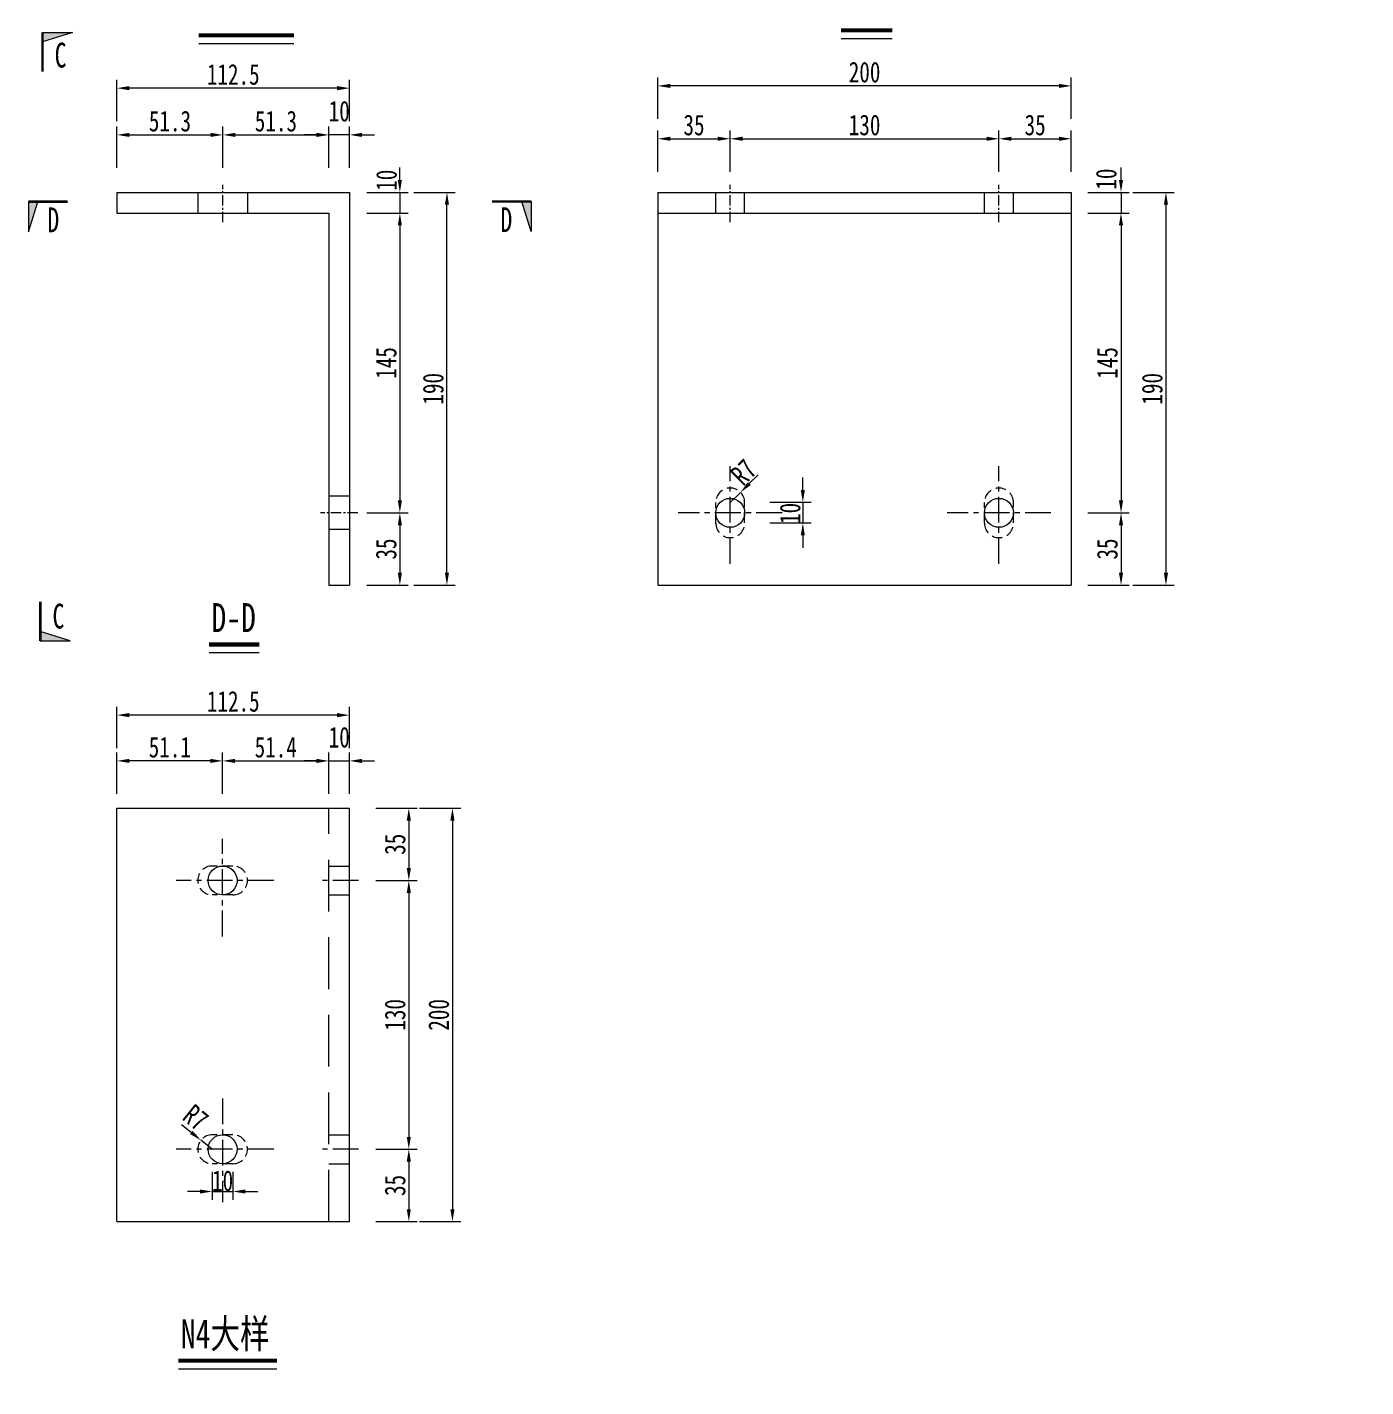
# Model space of a CAD drawing. Extents: x 98573 to 114325, y 0 to 100142.
# Drawn here: x 100269 to 100916, y 51217 to 51874 of the extents above; entities that cross this region are included whole.
import ezdxf
from ezdxf.enums import TextEntityAlignment as Align

# ---------------------------------------------------------------- set-up
doc = ezdxf.new("R2010")
doc.units = 0
doc.header["$MEASUREMENT"] = 0
for name, pattern in [('CENTERX2', [4, 2.5, -0.5, 0.5, -0.5]), ('DASHED', [0.75, 0.5, -0.25]), ('DASHED2', [0.375, 0.25, -0.125])]:
    doc.linetypes.add(name, pattern=pattern)
doc.layers.get('0').update_dxf_attribs({"lineweight": 13})
doc.layers.get('Defpoints').update_dxf_attribs({"color": 9, "lineweight": 5})
for name, color, linetype, lineweight in [('dashed', 4, 'DASHED2', 5), ('中心线', 2, 'CENTERX2', 15), ('文字', 7, 'Continuous', 5), ('文字说明', 7, 'Continuous', 5), ('标注', 4, 'Continuous', 13), ('钢板双线', 1, 'Continuous', 13)]:
    doc.layers.add(name, color=color, linetype=linetype, lineweight=lineweight)
doc.styles.get("Standard").update_dxf_attribs({"font": '仿宋_GB2312.ttf', "width": 0.75})
doc.dimstyles.new('0.1', dxfattribs={"dimscale": 0, "dimtxt": 2.5, "dimasz": 1.5, "dimexe": 1, "dimexo": 1, "dimgap": 0.4, "dimtad": 1, "dimdec": 1, "dimdsep": 46, "dimtxsty": 'Standard', "dimcen": 0.2, "dimclrd": 256, "dimclre": 256, "dimclrt": 256, "dimadec": 3, "dimazin": 2, "dimtfac": 1, "dimtdec": 1, "dimtmove": 2, "dimatfit": 3, "dimfxl": 4, "dimfxlon": 1, "dimtolj": 1, "dimtzin": 0, "dimlwd": -1, "dimlwe": -1, "dimarcsym": 0})

# ---------------------------------------------------------------- blocks, each defined once
blk = doc.blocks.new('*D660')
at = {"layer": 'Defpoints', "color": 0, "transparency": 16777216}
for p in [(100363.56, 51822.1), (100312.31, 51794.29), (100363.56, 51794.29)]:
    blk.add_point(p, dxfattribs=at)
at = {"layer": '标注', "transparency": 16777216}
for p, q in [((100312.31, 51806.1), (100312.31, 51826.1)), ((100363.56, 51806.1), (100363.56, 51826.1))]:
    blk.add_line(p, q, dxfattribs=at)
at = {"layer": '标注', "color": 4, "transparency": 16777216}
blk.add_line((100318.31, 51822.1), (100357.56, 51822.1), dxfattribs=at)
for points in [[(100318.31, 51823.1), (100318.31, 51821.1), (100312.31, 51822.1)], [(100357.56, 51823.1), (100357.56, 51821.1), (100363.56, 51822.1)]]:
    blk.add_solid(points, dxfattribs=at)
at = {"layer": '标注', "transparency": 16777216, "insert": (100337.94, 51828.7), "char_height": 10, "attachment_point": 5}
blk.add_mtext('\\A1;51.3', dxfattribs=at)
blk = doc.blocks.new('*D661')
at = {"layer": 'Defpoints', "color": 0, "transparency": 16777216}
for p in [(100414.81, 51822.1), (100363.56, 51794.29), (100414.81, 51784.29)]:
    blk.add_point(p, dxfattribs=at)
at = {"layer": '标注', "transparency": 16777216}
for p, q in [((100363.56, 51806.1), (100363.56, 51826.1)), ((100414.81, 51806.1), (100414.81, 51826.1))]:
    blk.add_line(p, q, dxfattribs=at)
at = {"layer": '标注', "color": 4, "transparency": 16777216}
blk.add_line((100369.56, 51822.1), (100408.81, 51822.1), dxfattribs=at)
for points in [[(100369.56, 51823.1), (100369.56, 51821.1), (100363.56, 51822.1)], [(100408.81, 51823.1), (100408.81, 51821.1), (100414.81, 51822.1)]]:
    blk.add_solid(points, dxfattribs=at)
at = {"layer": '标注', "transparency": 16777216, "insert": (100389.19, 51828.7), "char_height": 10, "attachment_point": 5}
blk.add_mtext('\\A1;51.3', dxfattribs=at)
blk = doc.blocks.new('*D662')
at = {"layer": 'Defpoints', "color": 0, "transparency": 16777216}
for p in [(100414.81, 51822.1), (100414.81, 51775.03), (100424.81, 51775.03)]:
    blk.add_point(p, dxfattribs=at)
at = {"layer": '标注', "color": 4, "transparency": 16777216}
for p, q in [((100408.81, 51822.1), (100402.81, 51822.1)), ((100424.81, 51822.1), (100414.81, 51822.1)), ((100430.81, 51822.1), (100436.81, 51822.1))]:
    blk.add_line(p, q, dxfattribs=at)
at = {"layer": '标注', "transparency": 16777216}
for p, q in [((100414.81, 51806.1), (100414.81, 51826.1)), ((100424.81, 51806.1), (100424.81, 51826.1))]:
    blk.add_line(p, q, dxfattribs=at)
at = {"layer": '标注', "color": 4, "transparency": 16777216}
for points in [[(100408.81, 51823.1), (100408.81, 51821.1), (100414.81, 51822.1)], [(100430.81, 51823.1), (100430.81, 51821.1), (100424.81, 51822.1)]]:
    blk.add_solid(points, dxfattribs=at)
at = {"layer": '标注', "transparency": 16777216, "insert": (100419.81, 51833.5), "char_height": 10, "attachment_point": 5}
blk.add_mtext('\\A1;10', dxfattribs=at)
blk = doc.blocks.new('*D663')
at = {"layer": 'Defpoints', "color": 0, "transparency": 16777216}
for p in [(100312.31, 51844.7), (100312.31, 51794.29), (100424.81, 51794.29)]:
    blk.add_point(p, dxfattribs=at)
at = {"layer": '标注', "transparency": 16777216}
for p, q in [((100312.31, 51828.7), (100312.31, 51848.7)), ((100424.81, 51828.7), (100424.81, 51848.7))]:
    blk.add_line(p, q, dxfattribs=at)
at = {"layer": '标注', "color": 4, "transparency": 16777216}
blk.add_line((100418.81, 51844.7), (100318.31, 51844.7), dxfattribs=at)
for points in [[(100318.31, 51845.7), (100318.31, 51843.7), (100312.31, 51844.7)], [(100418.81, 51845.7), (100418.81, 51843.7), (100424.81, 51844.7)]]:
    blk.add_solid(points, dxfattribs=at)
at = {"layer": '标注', "transparency": 16777216, "insert": (100368.56, 51851.3), "char_height": 10, "attachment_point": 5}
blk.add_mtext('\\A1;112.5', dxfattribs=at)
blk = doc.blocks.new('*D664')
at = {"layer": 'Defpoints', "color": 0, "transparency": 16777216}
for p in [(100407.66, 51784.29), (100424.81, 51639.29), (100449.14, 51639.29)]:
    blk.add_point(p, dxfattribs=at)
at = {"layer": '标注', "transparency": 16777216}
for p, q in [((100433.14, 51784.29), (100453.14, 51784.29)), ((100433.14, 51639.29), (100453.14, 51639.29))]:
    blk.add_line(p, q, dxfattribs=at)
at = {"layer": '标注', "color": 4, "transparency": 16777216}
blk.add_line((100449.14, 51778.29), (100449.14, 51645.29), dxfattribs=at)
for points in [[(100448.14, 51778.29), (100450.14, 51778.29), (100449.14, 51784.29)], [(100448.14, 51645.29), (100450.14, 51645.29), (100449.14, 51639.29)]]:
    blk.add_solid(points, dxfattribs=at)
at = {"layer": '标注', "transparency": 16777216, "insert": (100442.54, 51711.79), "char_height": 10, "attachment_point": 5, "rotation": 90}
blk.add_mtext('\\A1;145', dxfattribs=at)
blk = doc.blocks.new('*D665')
at = {"layer": 'Defpoints', "color": 0, "transparency": 16777216}
for p in [(100424.81, 51639.29), (100422.5, 51604.29), (100449.14, 51604.29)]:
    blk.add_point(p, dxfattribs=at)
at = {"layer": '标注', "transparency": 16777216}
for p, q in [((100433.14, 51639.29), (100453.14, 51639.29)), ((100433.14, 51604.29), (100453.14, 51604.29))]:
    blk.add_line(p, q, dxfattribs=at)
at = {"layer": '标注', "color": 4, "transparency": 16777216}
blk.add_line((100449.14, 51633.29), (100449.14, 51610.29), dxfattribs=at)
for points in [[(100448.14, 51633.29), (100450.14, 51633.29), (100449.14, 51639.29)], [(100448.14, 51610.29), (100450.14, 51610.29), (100449.14, 51604.29)]]:
    blk.add_solid(points, dxfattribs=at)
at = {"layer": '标注', "transparency": 16777216, "insert": (100442.54, 51621.79), "char_height": 10, "attachment_point": 5, "rotation": 90}
blk.add_mtext('\\A1;35', dxfattribs=at)
blk = doc.blocks.new('*D666')
at = {"layer": 'Defpoints', "color": 0, "transparency": 16777216}
for p in [(100424.81, 51794.29), (100471.91, 51794.29), (100424.81, 51604.29)]:
    blk.add_point(p, dxfattribs=at)
at = {"layer": '标注', "transparency": 16777216}
for p, q in [((100455.91, 51794.29), (100475.91, 51794.29)), ((100455.91, 51604.29), (100475.91, 51604.29))]:
    blk.add_line(p, q, dxfattribs=at)
at = {"layer": '标注', "color": 4, "transparency": 16777216}
blk.add_line((100471.91, 51610.29), (100471.91, 51788.29), dxfattribs=at)
for points in [[(100470.91, 51788.29), (100472.91, 51788.29), (100471.91, 51794.29)], [(100470.91, 51610.29), (100472.91, 51610.29), (100471.91, 51604.29)]]:
    blk.add_solid(points, dxfattribs=at)
at = {"layer": '标注', "transparency": 16777216, "insert": (100465.31, 51699.29), "char_height": 10, "attachment_point": 5, "rotation": 90}
blk.add_mtext('\\A1;190', dxfattribs=at)
blk = doc.blocks.new('*D667')
at = {"layer": 'Defpoints', "color": 0, "transparency": 16777216}
for p in [(100399.14, 51794.29), (100399.14, 51784.29), (100449.14, 51784.29)]:
    blk.add_point(p, dxfattribs=at)
at = {"layer": '标注', "color": 4, "transparency": 16777216}
for p, q in [((100449.14, 51800.29), (100449.14, 51806.29)), ((100449.14, 51794.29), (100449.14, 51784.29)), ((100449.14, 51778.29), (100449.14, 51772.29))]:
    blk.add_line(p, q, dxfattribs=at)
at = {"layer": '标注', "transparency": 16777216}
for p, q in [((100433.14, 51794.29), (100453.14, 51794.29)), ((100433.14, 51784.29), (100453.14, 51784.29))]:
    blk.add_line(p, q, dxfattribs=at)
at = {"layer": '标注', "color": 4, "transparency": 16777216}
for points in [[(100448.14, 51800.29), (100450.14, 51800.29), (100449.14, 51794.29)], [(100448.14, 51778.29), (100450.14, 51778.29), (100449.14, 51784.29)]]:
    blk.add_solid(points, dxfattribs=at)
at = {"layer": '标注', "transparency": 16777216, "insert": (100442.71, 51800.17), "char_height": 10, "attachment_point": 5, "rotation": 90}
blk.add_mtext('\\A1;10', dxfattribs=at)
blk = doc.blocks.new('*D668')
at = {"layer": 'Defpoints', "color": 0, "transparency": 16777216}
for p in [(100573.92, 51845.79), (100573.92, 51794.29), (100773.92, 51794.29)]:
    blk.add_point(p, dxfattribs=at)
at = {"layer": '标注', "transparency": 16777216}
for p, q in [((100573.92, 51829.79), (100573.92, 51849.79)), ((100773.92, 51829.79), (100773.92, 51849.79))]:
    blk.add_line(p, q, dxfattribs=at)
at = {"layer": '标注', "color": 4, "transparency": 16777216}
blk.add_line((100767.92, 51845.79), (100579.92, 51845.79), dxfattribs=at)
for points in [[(100579.92, 51846.79), (100579.92, 51844.79), (100573.92, 51845.79)], [(100767.92, 51846.79), (100767.92, 51844.79), (100773.92, 51845.79)]]:
    blk.add_solid(points, dxfattribs=at)
at = {"layer": '标注', "transparency": 16777216, "insert": (100673.92, 51852.39), "char_height": 10, "attachment_point": 5}
blk.add_mtext('\\A1;200', dxfattribs=at)
blk = doc.blocks.new('*D669')
at = {"layer": 'Defpoints', "color": 0, "transparency": 16777216}
for p in [(100754.25, 51794.29), (100754.25, 51784.29), (100797.95, 51784.29)]:
    blk.add_point(p, dxfattribs=at)
at = {"layer": '标注', "color": 4, "transparency": 16777216}
for p, q in [((100797.95, 51800.29), (100797.95, 51806.29)), ((100797.95, 51794.29), (100797.95, 51784.29)), ((100797.95, 51778.29), (100797.95, 51772.29))]:
    blk.add_line(p, q, dxfattribs=at)
at = {"layer": '标注', "transparency": 16777216}
for p, q in [((100781.95, 51794.29), (100801.95, 51794.29)), ((100781.95, 51784.29), (100801.95, 51784.29))]:
    blk.add_line(p, q, dxfattribs=at)
at = {"layer": '标注', "color": 4, "transparency": 16777216}
for points in [[(100796.95, 51800.29), (100798.95, 51800.29), (100797.95, 51794.29)], [(100796.95, 51778.29), (100798.95, 51778.29), (100797.95, 51784.29)]]:
    blk.add_solid(points, dxfattribs=at)
at = {"layer": '标注', "transparency": 16777216, "insert": (100790.84, 51800.73), "char_height": 10, "attachment_point": 5, "rotation": 90}
blk.add_mtext('\\A1;10', dxfattribs=at)
blk = doc.blocks.new('*D670')
at = {"layer": 'Defpoints', "color": 0, "transparency": 16777216}
for p in [(100762.52, 51784.29), (100738.92, 51639.29), (100797.95, 51639.29)]:
    blk.add_point(p, dxfattribs=at)
at = {"layer": '标注', "transparency": 16777216}
for p, q in [((100781.95, 51784.29), (100801.95, 51784.29)), ((100781.95, 51639.29), (100801.95, 51639.29))]:
    blk.add_line(p, q, dxfattribs=at)
at = {"layer": '标注', "color": 4, "transparency": 16777216}
blk.add_line((100797.95, 51778.29), (100797.95, 51645.29), dxfattribs=at)
for points in [[(100796.95, 51778.29), (100798.95, 51778.29), (100797.95, 51784.29)], [(100796.95, 51645.29), (100798.95, 51645.29), (100797.95, 51639.29)]]:
    blk.add_solid(points, dxfattribs=at)
at = {"layer": '标注', "transparency": 16777216, "insert": (100791.35, 51711.79), "char_height": 10, "attachment_point": 5, "rotation": 90}
blk.add_mtext('\\A1;145', dxfattribs=at)
blk = doc.blocks.new('*D671')
at = {"layer": 'Defpoints', "color": 0, "transparency": 16777216}
for p in [(100773.92, 51794.29), (100773.92, 51604.29), (100819.68, 51604.29)]:
    blk.add_point(p, dxfattribs=at)
at = {"layer": '标注', "transparency": 16777216}
for p, q in [((100803.68, 51794.29), (100823.68, 51794.29)), ((100803.68, 51604.29), (100823.68, 51604.29))]:
    blk.add_line(p, q, dxfattribs=at)
at = {"layer": '标注', "color": 4, "transparency": 16777216}
blk.add_line((100819.68, 51788.29), (100819.68, 51610.29), dxfattribs=at)
for points in [[(100818.68, 51788.29), (100820.68, 51788.29), (100819.68, 51794.29)], [(100818.68, 51610.29), (100820.68, 51610.29), (100819.68, 51604.29)]]:
    blk.add_solid(points, dxfattribs=at)
at = {"layer": '标注', "transparency": 16777216, "insert": (100813.08, 51699.29), "char_height": 10, "attachment_point": 5, "rotation": 90}
blk.add_mtext('\\A1;190', dxfattribs=at)
blk = doc.blocks.new('*D672')
at = {"layer": 'Defpoints', "color": 0, "transparency": 16777216}
for p in [(100728.57, 51639.29), (100728.57, 51604.29), (100797.95, 51604.29)]:
    blk.add_point(p, dxfattribs=at)
at = {"layer": '标注', "transparency": 16777216}
for p, q in [((100781.95, 51639.29), (100801.95, 51639.29)), ((100781.95, 51604.29), (100801.95, 51604.29))]:
    blk.add_line(p, q, dxfattribs=at)
at = {"layer": '标注', "color": 4, "transparency": 16777216}
blk.add_line((100797.95, 51633.29), (100797.95, 51610.29), dxfattribs=at)
for points in [[(100796.95, 51633.29), (100798.95, 51633.29), (100797.95, 51639.29)], [(100796.95, 51610.29), (100798.95, 51610.29), (100797.95, 51604.29)]]:
    blk.add_solid(points, dxfattribs=at)
at = {"layer": '标注', "transparency": 16777216, "insert": (100791.35, 51621.79), "char_height": 10, "attachment_point": 5, "rotation": 90}
blk.add_mtext('\\A1;35', dxfattribs=at)
blk = doc.blocks.new('*D673')
at = {"layer": 'Defpoints', "color": 0, "transparency": 16777216}
for p in [(100608.92, 51820.23), (100573.92, 51794.29), (100608.92, 51794.29)]:
    blk.add_point(p, dxfattribs=at)
at = {"layer": '标注', "transparency": 16777216}
for p, q in [((100573.92, 51804.23), (100573.92, 51824.23)), ((100608.92, 51804.23), (100608.92, 51824.23))]:
    blk.add_line(p, q, dxfattribs=at)
at = {"layer": '标注', "color": 4, "transparency": 16777216}
blk.add_line((100579.92, 51820.23), (100602.92, 51820.23), dxfattribs=at)
for points in [[(100579.92, 51821.23), (100579.92, 51819.23), (100573.92, 51820.23)], [(100602.92, 51821.23), (100602.92, 51819.23), (100608.92, 51820.23)]]:
    blk.add_solid(points, dxfattribs=at)
at = {"layer": '标注', "transparency": 16777216, "insert": (100591.42, 51826.83), "char_height": 10, "attachment_point": 5}
blk.add_mtext('\\A1;35', dxfattribs=at)
blk = doc.blocks.new('*D674')
at = {"layer": 'Defpoints', "color": 0, "transparency": 16777216}
for p in [(100738.92, 51820.23), (100738.92, 51794.29), (100608.92, 51788.9)]:
    blk.add_point(p, dxfattribs=at)
at = {"layer": '标注', "transparency": 16777216}
for p, q in [((100608.92, 51804.23), (100608.92, 51824.23)), ((100738.92, 51804.23), (100738.92, 51824.23))]:
    blk.add_line(p, q, dxfattribs=at)
at = {"layer": '标注', "color": 4, "transparency": 16777216}
blk.add_line((100614.92, 51820.23), (100732.92, 51820.23), dxfattribs=at)
for points in [[(100614.92, 51821.23), (100614.92, 51819.23), (100608.92, 51820.23)], [(100732.92, 51821.23), (100732.92, 51819.23), (100738.92, 51820.23)]]:
    blk.add_solid(points, dxfattribs=at)
at = {"layer": '标注', "transparency": 16777216, "insert": (100673.92, 51826.83), "char_height": 10, "attachment_point": 5}
blk.add_mtext('\\A1;130', dxfattribs=at)
blk = doc.blocks.new('*D460')
at = {"layer": 'Defpoints', "color": 0, "transparency": 16777216}
for p in [(100773.92, 51820.23), (100738.92, 51788.9), (100773.92, 51789.29)]:
    blk.add_point(p, dxfattribs=at)
at = {"layer": '标注', "transparency": 16777216}
for p, q in [((100738.92, 51804.23), (100738.92, 51824.23)), ((100773.92, 51804.23), (100773.92, 51824.23))]:
    blk.add_line(p, q, dxfattribs=at)
at = {"layer": '标注', "color": 4, "transparency": 16777216}
blk.add_line((100744.92, 51820.23), (100767.92, 51820.23), dxfattribs=at)
for points in [[(100744.92, 51821.23), (100744.92, 51819.23), (100738.92, 51820.23)], [(100767.92, 51821.23), (100767.92, 51819.23), (100773.92, 51820.23)]]:
    blk.add_solid(points, dxfattribs=at)
at = {"layer": '标注', "transparency": 16777216, "insert": (100756.42, 51826.83), "char_height": 10, "attachment_point": 5}
blk.add_mtext('\\A1;35', dxfattribs=at)
blk = doc.blocks.new('*D461')
at = {"layer": 'Defpoints', "color": 0, "transparency": 16777216}
for p in [(100312.31, 51519.31), (100312.31, 51496.48), (100363.41, 51451.48)]:
    blk.add_point(p, dxfattribs=at)
at = {"layer": '标注', "transparency": 16777216}
for p, q in [((100312.31, 51503.31), (100312.31, 51523.31)), ((100363.41, 51503.31), (100363.41, 51523.31))]:
    blk.add_line(p, q, dxfattribs=at)
at = {"layer": '标注', "color": 4, "transparency": 16777216}
blk.add_line((100357.41, 51519.31), (100318.31, 51519.31), dxfattribs=at)
for points in [[(100318.31, 51520.31), (100318.31, 51518.31), (100312.31, 51519.31)], [(100357.41, 51520.31), (100357.41, 51518.31), (100363.41, 51519.31)]]:
    blk.add_solid(points, dxfattribs=at)
at = {"layer": '标注', "transparency": 16777216, "insert": (100337.86, 51525.91), "char_height": 10, "attachment_point": 5}
blk.add_mtext('\\A1;51.1', dxfattribs=at)
blk = doc.blocks.new('*D675')
at = {"layer": 'Defpoints', "color": 0, "transparency": 16777216}
for p in [(100414.81, 51519.31), (100414.81, 51496.48), (100363.41, 51451.48)]:
    blk.add_point(p, dxfattribs=at)
at = {"layer": '标注', "transparency": 16777216}
for p, q in [((100363.41, 51503.31), (100363.41, 51523.31)), ((100414.81, 51503.31), (100414.81, 51523.31))]:
    blk.add_line(p, q, dxfattribs=at)
at = {"layer": '标注', "color": 4, "transparency": 16777216}
blk.add_line((100369.41, 51519.31), (100408.81, 51519.31), dxfattribs=at)
for points in [[(100369.41, 51520.31), (100369.41, 51518.31), (100363.41, 51519.31)], [(100408.81, 51520.31), (100408.81, 51518.31), (100414.81, 51519.31)]]:
    blk.add_solid(points, dxfattribs=at)
at = {"layer": '标注', "transparency": 16777216, "insert": (100389.11, 51525.91), "char_height": 10, "attachment_point": 5}
blk.add_mtext('\\A1;51.4', dxfattribs=at)
blk = doc.blocks.new('*D676')
at = {"layer": 'Defpoints', "color": 0, "transparency": 16777216}
for p in [(100424.81, 51519.31), (100414.81, 51496.48), (100424.81, 51496.48)]:
    blk.add_point(p, dxfattribs=at)
at = {"layer": '标注', "color": 4, "transparency": 16777216}
for p, q in [((100408.81, 51519.31), (100402.81, 51519.31)), ((100414.81, 51519.31), (100424.81, 51519.31)), ((100430.81, 51519.31), (100436.81, 51519.31))]:
    blk.add_line(p, q, dxfattribs=at)
at = {"layer": '标注', "transparency": 16777216}
for p, q in [((100414.81, 51503.31), (100414.81, 51523.31)), ((100424.81, 51503.31), (100424.81, 51523.31))]:
    blk.add_line(p, q, dxfattribs=at)
at = {"layer": '标注', "color": 4, "transparency": 16777216}
for points in [[(100408.81, 51520.31), (100408.81, 51518.31), (100414.81, 51519.31)], [(100430.81, 51520.31), (100430.81, 51518.31), (100424.81, 51519.31)]]:
    blk.add_solid(points, dxfattribs=at)
at = {"layer": '标注', "transparency": 16777216, "insert": (100419.81, 51530.71), "char_height": 10, "attachment_point": 5}
blk.add_mtext('\\A1;10', dxfattribs=at)
blk = doc.blocks.new('*D677')
at = {"layer": 'Defpoints', "color": 0, "transparency": 16777216}
for p in [(100312.31, 51541.45), (100312.31, 51496.48), (100424.81, 51496.48)]:
    blk.add_point(p, dxfattribs=at)
at = {"layer": '标注', "transparency": 16777216}
for p, q in [((100312.31, 51525.45), (100312.31, 51545.45)), ((100424.81, 51525.45), (100424.81, 51545.45))]:
    blk.add_line(p, q, dxfattribs=at)
at = {"layer": '标注', "color": 4, "transparency": 16777216}
blk.add_line((100418.81, 51541.45), (100318.31, 51541.45), dxfattribs=at)
for points in [[(100318.31, 51542.45), (100318.31, 51540.45), (100312.31, 51541.45)], [(100418.81, 51542.45), (100418.81, 51540.45), (100424.81, 51541.45)]]:
    blk.add_solid(points, dxfattribs=at)
at = {"layer": '标注', "transparency": 16777216, "insert": (100368.56, 51548.05), "char_height": 10, "attachment_point": 5}
blk.add_mtext('\\A1;112.5', dxfattribs=at)
blk = doc.blocks.new('*D678')
at = {"layer": 'Defpoints', "color": 0, "transparency": 16777216}
for p in [(100424.81, 51496.48), (100420.2, 51461.48), (100453.47, 51461.48)]:
    blk.add_point(p, dxfattribs=at)
at = {"layer": '标注', "transparency": 16777216}
for p, q in [((100437.47, 51496.48), (100457.47, 51496.48)), ((100437.47, 51461.48), (100457.47, 51461.48))]:
    blk.add_line(p, q, dxfattribs=at)
at = {"layer": '标注', "color": 4, "transparency": 16777216}
blk.add_line((100453.47, 51490.48), (100453.47, 51467.48), dxfattribs=at)
for points in [[(100452.47, 51490.48), (100454.47, 51490.48), (100453.47, 51496.48)], [(100452.47, 51467.48), (100454.47, 51467.48), (100453.47, 51461.48)]]:
    blk.add_solid(points, dxfattribs=at)
at = {"layer": '标注', "transparency": 16777216, "insert": (100446.87, 51478.98), "char_height": 10, "attachment_point": 5, "rotation": 90}
blk.add_mtext('\\A1;35', dxfattribs=at)
blk = doc.blocks.new('*D679')
at = {"layer": 'Defpoints', "color": 0, "transparency": 16777216}
for p in [(100424.81, 51496.48), (100424.81, 51296.48), (100474.58, 51296.48)]:
    blk.add_point(p, dxfattribs=at)
at = {"layer": '标注', "transparency": 16777216}
for p, q in [((100458.58, 51496.48), (100478.58, 51496.48)), ((100458.58, 51296.48), (100478.58, 51296.48))]:
    blk.add_line(p, q, dxfattribs=at)
at = {"layer": '标注', "color": 4, "transparency": 16777216}
blk.add_line((100474.58, 51490.48), (100474.58, 51302.48), dxfattribs=at)
for points in [[(100473.58, 51490.48), (100475.58, 51490.48), (100474.58, 51496.48)], [(100473.58, 51302.48), (100475.58, 51302.48), (100474.58, 51296.48)]]:
    blk.add_solid(points, dxfattribs=at)
at = {"layer": '标注', "transparency": 16777216, "insert": (100467.98, 51396.48), "char_height": 10, "attachment_point": 5, "rotation": 90}
blk.add_mtext('\\A1;200', dxfattribs=at)
blk = doc.blocks.new('*D680')
at = {"layer": 'Defpoints', "color": 0, "transparency": 16777216}
for p in [(100420.2, 51461.48), (100420.2, 51331.48), (100453.47, 51331.48)]:
    blk.add_point(p, dxfattribs=at)
at = {"layer": '标注', "transparency": 16777216}
for p, q in [((100437.47, 51461.48), (100457.47, 51461.48)), ((100437.47, 51331.48), (100457.47, 51331.48))]:
    blk.add_line(p, q, dxfattribs=at)
at = {"layer": '标注', "color": 4, "transparency": 16777216}
blk.add_line((100453.47, 51455.48), (100453.47, 51337.48), dxfattribs=at)
for points in [[(100452.47, 51455.48), (100454.47, 51455.48), (100453.47, 51461.48)], [(100452.47, 51337.48), (100454.47, 51337.48), (100453.47, 51331.48)]]:
    blk.add_solid(points, dxfattribs=at)
at = {"layer": '标注', "transparency": 16777216, "insert": (100446.87, 51396.48), "char_height": 10, "attachment_point": 5, "rotation": 90}
blk.add_mtext('\\A1;130', dxfattribs=at)
blk = doc.blocks.new('*D681')
at = {"layer": 'Defpoints', "color": 0, "transparency": 16777216}
for p in [(100420.2, 51331.48), (100420.2, 51296.48), (100453.47, 51296.48)]:
    blk.add_point(p, dxfattribs=at)
at = {"layer": '标注', "transparency": 16777216}
for p, q in [((100437.47, 51331.48), (100457.47, 51331.48)), ((100437.47, 51296.48), (100457.47, 51296.48))]:
    blk.add_line(p, q, dxfattribs=at)
at = {"layer": '标注', "color": 4, "transparency": 16777216}
blk.add_line((100453.47, 51325.48), (100453.47, 51302.48), dxfattribs=at)
for points in [[(100452.47, 51325.48), (100454.47, 51325.48), (100453.47, 51331.48)], [(100452.47, 51302.48), (100454.47, 51302.48), (100453.47, 51296.48)]]:
    blk.add_solid(points, dxfattribs=at)
at = {"layer": '标注', "transparency": 16777216, "insert": (100446.87, 51313.98), "char_height": 10, "attachment_point": 5, "rotation": 90}
blk.add_mtext('\\A1;35', dxfattribs=at)
blk = doc.blocks.new('2')
blk.add_hatch(color=256).paths.add_polyline_path([(284.16, 510.9), (287.79, 509.77), (287.79, 510.9)])
for p, q in [((287.79, 510.9), (284.16, 510.9)), ((284.16, 510.9), (287.79, 509.77))]:
    blk.add_line(p, q)
at = {"const_width": 0.3}
blk.add_lwpolyline([(287.79, 506.15), (287.79, 510.9)], dxfattribs=at)
at = {"width": 0.7}
blk.add_attdef('A', text='', height=3.5, dxfattribs=at).set_placement((285.6, 507.89), align=Align.MIDDLE_CENTER)
blk = doc.blocks.new('*D606')
at = {"layer": 'Defpoints', "color": 0, "transparency": 16777216}
for p in [(100799.37, 52937.97), (100706.37, 52886.57), (100799.37, 27497.59)]:
    blk.add_point(p, dxfattribs=at)
at = {"layer": '标注', "transparency": 16777216}
for p, q in [((100706.37, 52909.4), (100706.37, 52945.12)), ((100799.37, 52909.4), (100799.37, 52945.12))]:
    blk.add_line(p, q, dxfattribs=at)
at = {"layer": '标注', "color": 4, "transparency": 16777216}
blk.add_line((100717.09, 52937.97), (100788.66, 52937.97), dxfattribs=at)
for points in [[(100717.09, 52939.76), (100717.09, 52936.19), (100706.37, 52937.97)], [(100788.66, 52939.76), (100788.66, 52936.19), (100799.37, 52937.97)]]:
    blk.add_solid(points, dxfattribs=at)
at = {"layer": '标注', "transparency": 16777216, "insert": (100752.87, 52949.76), "char_height": 17.857, "attachment_point": 5}
blk.add_mtext('\\A1;93', dxfattribs=at)
blk = doc.blocks.new('*D567')
at = {"layer": 'Defpoints', "color": 0, "transparency": 16777216}
for p in [(100615.92, 51644.41), (100615.92, 51634.41), (100644.06, 51634.41)]:
    blk.add_point(p, dxfattribs=at)
at = {"layer": '标注', "color": 4, "transparency": 16777216}
for p, q in [((100644.06, 51650.41), (100644.06, 51656.41)), ((100644.06, 51644.41), (100644.06, 51634.41)), ((100644.06, 51628.41), (100644.06, 51622.41))]:
    blk.add_line(p, q, dxfattribs=at)
at = {"layer": '标注', "transparency": 16777216}
for p, q in [((100628.06, 51644.41), (100648.06, 51644.41)), ((100628.06, 51634.41), (100648.06, 51634.41))]:
    blk.add_line(p, q, dxfattribs=at)
at = {"layer": '标注', "color": 4, "transparency": 16777216}
for points in [[(100643.06, 51650.41), (100645.06, 51650.41), (100644.06, 51644.41)], [(100643.06, 51628.41), (100645.06, 51628.41), (100644.06, 51634.41)]]:
    blk.add_solid(points, dxfattribs=at)
at = {"layer": '标注', "transparency": 16777216, "insert": (100637.95, 51639.02), "char_height": 10, "attachment_point": 5, "rotation": 90}
blk.add_mtext('\\A1;10', dxfattribs=at)
blk = doc.blocks.new('*D542')
at = {"layer": 'Defpoints', "color": 0, "transparency": 16777216}
for p in [(100608.92, 51644.29), (100613.9, 51649.21)]:
    blk.add_point(p, dxfattribs=at)
at = {"layer": '标注', "color": 4, "transparency": 16777216}
for p, q in [((100618.17, 51653.43), (100622.44, 51657.64)), ((100608.92, 51644.29), (100613.9, 51649.21))]:
    blk.add_line(p, q, dxfattribs=at)
blk.add_solid([(100617.46, 51654.14), (100618.87, 51652.71), (100613.9, 51649.21)], dxfattribs=at)
at = {"layer": '标注', "transparency": 16777216, "insert": (100615.35, 51658.98), "char_height": 10, "attachment_point": 5, "rotation": 44.62925}
blk.add_mtext('\\A1;R7', dxfattribs=at)
blk = doc.blocks.new('*D543')
at = {"layer": 'Defpoints', "color": 0, "transparency": 16777216}
for p in [(100352.95, 51335.85), (100358.41, 51331.48)]:
    blk.add_point(p, dxfattribs=at)
at = {"layer": '标注', "color": 4, "transparency": 16777216}
for p, q in [((100348.26, 51339.59), (100343.57, 51343.34)), ((100358.41, 51331.48), (100352.95, 51335.85))]:
    blk.add_line(p, q, dxfattribs=at)
blk.add_solid([(100348.89, 51340.38), (100347.64, 51338.81), (100352.95, 51335.85)], dxfattribs=at)
at = {"layer": '标注', "transparency": 16777216, "insert": (100350.46, 51346.85), "char_height": 10, "attachment_point": 5, "rotation": 321.35453}
blk.add_mtext('\\A1;R7', dxfattribs=at)
blk = doc.blocks.new('*D402')
at = {"layer": 'Defpoints', "color": 0, "transparency": 16777216}
for p in [(100358.41, 51324.48), (100368.41, 51324.48), (100368.41, 51311.03)]:
    blk.add_point(p, dxfattribs=at)
at = {"layer": '标注', "transparency": 16777216}
for p, q in [((100358.41, 51320.48), (100358.41, 51307.03)), ((100368.41, 51320.48), (100368.41, 51307.03))]:
    blk.add_line(p, q, dxfattribs=at)
at = {"layer": '标注', "color": 4, "transparency": 16777216}
for p, q in [((100352.41, 51311.03), (100346.41, 51311.03)), ((100358.41, 51311.03), (100368.41, 51311.03)), ((100374.41, 51311.03), (100380.41, 51311.03))]:
    blk.add_line(p, q, dxfattribs=at)
for points in [[(100352.41, 51312.03), (100352.41, 51310.03), (100358.41, 51311.03)], [(100374.41, 51312.03), (100374.41, 51310.03), (100368.41, 51311.03)]]:
    blk.add_solid(points, dxfattribs=at)
at = {"layer": '标注', "transparency": 16777216, "insert": (100363.41, 51316.18), "char_height": 10, "attachment_point": 5}
blk.add_mtext('\\A1;10', dxfattribs=at)
blk = doc.blocks.new('*D1164')
at = {"layer": 'Defpoints', "color": 0, "transparency": 16777216}
for p in [(100916.35, 72621.15), (100823.35, 72569.75), (100916.35, 47180.77)]:
    blk.add_point(p, dxfattribs=at)
at = {"layer": '标注', "transparency": 16777216}
for p, q in [((100823.35, 72592.58), (100823.35, 72628.3)), ((100916.35, 72592.58), (100916.35, 72628.3))]:
    blk.add_line(p, q, dxfattribs=at)
at = {"layer": '标注', "color": 4, "transparency": 16777216}
blk.add_line((100834.07, 72621.15), (100905.64, 72621.15), dxfattribs=at)
for points in [[(100834.07, 72622.94), (100834.07, 72619.37), (100823.35, 72621.15)], [(100905.64, 72622.94), (100905.64, 72619.37), (100916.35, 72621.15)]]:
    blk.add_solid(points, dxfattribs=at)
at = {"layer": '标注', "transparency": 16777216, "insert": (100869.85, 72632.94), "char_height": 17.857, "attachment_point": 5}
blk.add_mtext('\\A1;93', dxfattribs=at)

msp = doc.modelspace()

# ---------------------------------------------------------------- linework, layer by layer
for centre in [(100608.9157, 51639.29283), (100738.9157, 51639.29283), (100363.41393, 51461.47573), (100363.41393, 51331.47573)]:
    msp.add_circle(centre, 7)
at = {"layer": 'dashed', "ltscale": 20}
for p, q in [((100601.9157, 51634.29283), (100601.9157, 51644.29283)), ((100615.9157, 51634.40739), (100615.9157, 51644.40739)), ((100731.9157, 51634.29283), (100731.9157, 51644.29283)), ((100745.9157, 51634.40739), (100745.9157, 51644.40739)), ((100368.29937, 51468.47573), (100358.29937, 51468.47573)), ((100368.41393, 51454.47573), (100358.41393, 51454.47573)), ((100368.29937, 51338.47573), (100358.29937, 51338.47573)), ((100368.41393, 51324.47573), (100358.41393, 51324.47573))]:
    msp.add_line(p, q, dxfattribs=at)
for centre, start, end in [((100608.9157, 51644.29283), 0, 180), ((100738.9157, 51644.29283), 0, 180), ((100608.9157, 51634.29283), 180, 0), ((100738.9157, 51634.29283), 180, 0), ((100358.41393, 51461.47573), 90, 270), ((100368.41393, 51461.47573), 270, 90), ((100358.41393, 51331.47573), 90, 270), ((100368.41393, 51331.47573), 270, 90)]:
    msp.add_arc(centre, 7, start, end, dxfattribs=at)
at = {"layer": '中心线', "ltscale": 2}
for p, q in [((100363.56129, 51779.89995), (100363.56129, 51797.90107)), ((100608.9157, 51779.89995), (100608.9157, 51797.90107)), ((100738.9157, 51779.89995), (100738.9157, 51797.90107)), ((100428.81185, 51639.29283), (100410.81073, 51639.29283))]:
    msp.add_line(p, q, dxfattribs=at)
at = {"layer": '中心线', "ltscale": 5}
for p, q in [((100608.9157, 51614.6102), (100608.9157, 51661.89369)), ((100738.9157, 51614.6102), (100738.9157, 51661.89369)), ((100634.0214, 51639.29283), (100583.81, 51639.29283)), ((100764.0214, 51639.29283), (100713.81, 51639.29283)), ((100363.41393, 51434.38862), (100363.41393, 51481.67211)), ((100388.24392, 51461.47573), (100340.96043, 51461.47573)), ((100429.20417, 51461.47573), (100411.20306, 51461.47573)), ((100363.41393, 51356.05858), (100363.41393, 51305.84718)), ((100388.24392, 51331.47573), (100340.96043, 51331.47573)), ((100429.20417, 51331.47573), (100411.20306, 51331.47573))]:
    msp.add_line(p, q, dxfattribs=at)
at = {"layer": '文字', "const_width": 2}
for points in [[(100662.55618, 51872.67385), (100687.36896, 51872.67385)], [(100351.86151, 51870.22178), (100397.89953, 51870.22178)], [(100356.76282, 51575.61787), (100381.22895, 51575.61787)], [(100341.93158, 51229.22449), (100389.68851, 51229.22449)]]:
    msp.add_lwpolyline(points, dxfattribs=at)
at = {"layer": '文字', "ltscale": 100, "const_width": 0.6}
for points in [[(100662.55618, 51868.67385), (100687.36896, 51868.67385)], [(100351.86151, 51866.22178), (100397.89953, 51866.22178)], [(100356.76282, 51571.61787), (100381.22895, 51571.61787)], [(100341.93158, 51225.22449), (100389.68851, 51225.22449)]]:
    msp.add_lwpolyline(points, dxfattribs=at)
at = {"layer": '钢板双线'}
for p, q in [((100312.31129, 51794.29283), (100424.81129, 51794.29283)), ((100312.31129, 51794.29283), (100312.31129, 51784.29283)), ((100351.41393, 51794.29283), (100351.41393, 51784.29283)), ((100375.41393, 51794.29283), (100375.41393, 51784.29283)), ((100424.81129, 51794.29283), (100424.81129, 51604.29283)), ((100573.9157, 51794.29283), (100773.9157, 51794.29283)), ((100573.9157, 51794.29283), (100573.9157, 51604.29283)), ((100601.92102, 51784.29283), (100601.92102, 51794.29283)), ((100615.9157, 51784.29283), (100615.9157, 51794.29283)), ((100731.92102, 51784.29283), (100731.92102, 51794.29283)), ((100745.9157, 51784.29283), (100745.9157, 51794.29283)), ((100773.9157, 51794.29283), (100773.9157, 51604.29283)), ((100312.31129, 51784.29283), (100414.81129, 51784.29283)), ((100414.81129, 51784.29283), (100414.81129, 51604.29283)), ((100573.9157, 51784.29283), (100773.9157, 51784.29283)), ((100424.81129, 51647.29283), (100414.81129, 51647.29283)), ((100424.81129, 51631.29283), (100414.81129, 51631.29283)), ((100414.81129, 51604.29283), (100424.81129, 51604.29283)), ((100573.9157, 51604.29283), (100773.9157, 51604.29283)), ((100312.31129, 51496.47573), (100424.81129, 51496.47573)), ((100312.31129, 51296.47573), (100312.31129, 51496.47573)), ((100424.81129, 51296.47573), (100424.81129, 51496.47573)), ((100414.81129, 51468.47573), (100424.81129, 51468.47573)), ((100414.81129, 51454.47573), (100424.81129, 51454.47573)), ((100414.81129, 51338.47573), (100424.81129, 51338.47573)), ((100414.81129, 51324.47573), (100424.81129, 51324.47573)), ((100312.31129, 51296.47573), (100424.81129, 51296.47573))]:
    msp.add_line(p, q, dxfattribs=at)
at = {"layer": '钢板双线', "linetype": 'DASHED', "ltscale": 50}
msp.add_line((100414.81129, 51296.47573), (100414.81129, 51496.47573), dxfattribs=at)

# ---------------------------------------------------------------- block references
ref = msp.add_blockref('2', (101427.42151, 49828.02674), dxfattribs=dict(xscale=-4, yscale=4, zscale=4))
ref.add_attrib('A', 'C', dxfattribs={"height": 12, "width": 0.7}).set_placement((100285.02884, 51860.69075), align=Align.MIDDLE_CENTER)
ref = msp.add_blockref('2', (102313.07649, 50638.6255), dxfattribs=dict(xscale=4, yscale=4, zscale=4, rotation=90))
ref.add_attrib('A', 'D', dxfattribs={"height": 12, "width": 0.7}).set_placement((100281.51518, 51781.01817), align=Align.MIDDLE_CENTER)
ref = msp.add_blockref('2', (98469.09831, 50638.703), dxfattribs=dict(xscale=-4, yscale=4, zscale=4, rotation=270))
ref.add_attrib('A', 'D', dxfattribs={"height": 12, "width": 0.7}).set_placement((100500.65961, 51781.09567), align=Align.MIDDLE_CENTER)
ref = msp.add_blockref('2', (101426.39441, 53620.91267), dxfattribs=dict(xscale=4, yscale=4, zscale=4, rotation=180))
ref.add_attrib('A', 'C', dxfattribs={"height": 12, "width": 0.7}).set_placement((100284.00174, 51589.35137), align=Align.MIDDLE_CENTER)

# ---------------------------------------------------------------- texts
at = {"layer": '文字说明', "width": 0.75}
for s, p in [('D-D', (100358.04253, 51581.61787)), ('N4大样', (100343.2113, 51235.22449))]:
    msp.add_text(s, height=14, dxfattribs=at).set_placement(p)

# ---------------------------------------------------------------- dimensions: what is measured, and where the dimension line sits
at = {"layer": '标注'}
for base, p1, p2, override, picture, middle in [((100916.35221, 72621.15284), (100823.35221, 72569.75008), (100916.35221, 47180.76654), {"dimscale": 7.142857, "dimclrd": 4}, '*D1164', (100869.85221, 72632.93856)), ((100799.37332, 52937.97384), (100706.37332, 52886.57108), (100799.37332, 27497.58754), {"dimscale": 7.142857, "dimclrd": 4}, '*D606', (100752.87332, 52949.75955)), ((100573.9157, 51845.79317), (100773.9157, 51794.29283), (100573.9157, 51794.29283), {"dimscale": 4, "dimclrd": 4}, '*D668', (100673.9157, 51852.39317)), ((100363.5612903572, 51822.0961857433), (100312.3112903572, 51794.2928307501), (100363.5612903572, 51794.2928307501), {"dimscale": 4, "dimclrd": 4}, '*D660', (100337.9362903572, 51828.6961857433)), ((100414.8112903572, 51822.0961857433), (100363.5612903572, 51794.2928307501), (100414.8112903572, 51784.2928307501), {"dimscale": 4, "dimclrd": 4}, '*D661', (100389.1862903572, 51828.6961857433)), ((100414.81129, 51822.09619), (100424.81129, 51775.02833), (100414.81129, 51775.02833), {"dimscale": 4, "dimclrd": 4}, '*D662', (100419.81129, 51833.49619)), ((100608.9157, 51820.22941), (100573.9157, 51794.29283), (100608.9157, 51794.29283), {"dimscale": 4, "dimclrd": 4}, '*D673', (100591.4157, 51826.82941)), ((100738.9157, 51820.22941), (100608.9157, 51788.90051), (100738.9157, 51794.29283), {"dimscale": 4, "dimclrd": 4}, '*D674', (100673.9157, 51826.82941)), ((100773.9157, 51820.22941), (100738.9157, 51788.90051), (100773.9157, 51789.29283), {"dimscale": 4, "dimclrd": 4}, '*D460', (100756.4157, 51826.82941)), ((100312.31129, 51519.31468), (100363.41393, 51451.47573), (100312.31129, 51496.47573), {"dimscale": 4, "dimclrd": 4}, '*D461', (100337.86261, 51525.91468)), ((100414.81129, 51519.31468), (100363.41393, 51451.47573), (100414.81129, 51496.47573), {"dimscale": 4, "dimclrd": 4}, '*D675', (100389.11261, 51525.91468)), ((100424.81129, 51519.31468), (100414.81129, 51496.47573), (100424.81129, 51496.47573), {"dimscale": 4, "dimclrd": 4}, '*D676', (100419.81129, 51530.71468))]:
    dim = msp.add_linear_dim(base=base, p1=p1, p2=p2, dimstyle='0.1', override=override, dxfattribs=at)
    dim.commit()
    dim.dimension.update_dxf_attribs({"geometry": picture, "text_midpoint": middle})
for base, p1, p2, picture, middle in [((100312.31129, 51844.70228), (100424.81129, 51794.29283), (100312.31129, 51794.29283), '*D663', (100368.56129, 51851.30228)), ((100312.31129, 51541.45156), (100424.81129, 51496.47573), (100312.31129, 51496.47573), '*D677', (100368.56129, 51548.05156))]:
    dim = msp.add_linear_dim(base=base, p1=p1, p2=p2, text='112.5', dimstyle='0.1', override={"dimscale": 4, "dimclrd": 4}, dxfattribs=at)
    dim.commit()
    dim.dimension.update_dxf_attribs({"geometry": picture, "text_midpoint": middle})
for base, p1, p2, picture, middle in [((100449.14161, 51784.29283), (100399.1399, 51794.29283), (100399.1399, 51784.29283), '*D667', (100442.71473, 51800.17267)), ((100797.95266, 51784.29283), (100754.2522, 51794.29283), (100754.2522, 51784.29283), '*D669', (100790.84467, 51800.72716)), ((100644.06365, 51634.40739), (100615.9157, 51644.40739), (100615.9157, 51634.40739), '*D567', (100637.9478, 51639.02215))]:
    dim = msp.add_linear_dim(base=base, p1=p1, p2=p2, angle=90, dimstyle='0.1', override={"dimscale": 4, "dimclrd": 4}, dxfattribs=at)
    dim.commit()
    dim.dimension.update_dxf_attribs({"geometry": picture, "text_midpoint": middle, "dimtype": 160})
for base, p1, p2, picture, middle in [((100471.90842, 51794.29283), (100424.81129, 51604.29283), (100424.81129, 51794.29283), '*D666', (100465.30842, 51699.29283)), ((100819.68017, 51604.29283), (100773.9157, 51794.29283), (100773.9157, 51604.29283), '*D671', (100813.08017, 51699.29283)), ((100449.14161, 51639.29283), (100407.66313, 51784.29283), (100424.81129, 51639.29283), '*D664', (100442.54161, 51711.79283)), ((100797.95266, 51639.29283), (100762.51932, 51784.29283), (100738.9157, 51639.29283), '*D670', (100791.35266, 51711.79283)), ((100449.14161, 51604.29283), (100424.81129, 51639.29283), (100422.49828, 51604.29283), '*D665', (100442.54161, 51621.79283)), ((100797.95266, 51604.29283), (100728.57083, 51639.29283), (100728.57083, 51604.29283), '*D672', (100791.35266, 51621.79283)), ((100453.4705, 51461.47573), (100424.81129, 51496.47573), (100420.20361, 51461.47573), '*D678', (100446.8705, 51478.97573)), ((100474.57628, 51296.47573), (100424.81129, 51496.47573), (100424.81129, 51296.47573), '*D679', (100467.97628, 51396.47573)), ((100453.4705, 51331.47573), (100420.20361, 51461.47573), (100420.20361, 51331.47573), '*D680', (100446.8705, 51396.47573)), ((100453.4705, 51296.47573), (100420.20361, 51331.47573), (100420.20361, 51296.47573), '*D681', (100446.8705, 51313.97573))]:
    dim = msp.add_linear_dim(base=base, p1=p1, p2=p2, angle=90, dimstyle='0.1', override={"dimscale": 4, "dimclrd": 4}, dxfattribs=at)
    dim.commit()
    dim.dimension.update_dxf_attribs({"geometry": picture, "text_midpoint": middle})
for center, mpoint, picture, middle in [((100608.9157, 51644.29283), (100613.89737, 51649.21045), '*D542', (100615.35147, 51658.9784)), ((100358.41393, 51331.47573), (100352.94675, 51335.84723), '*D543', (100350.45533, 51346.85021))]:
    dim = msp.add_radius_dim(center=center, mpoint=mpoint, dimstyle='0.1', override={"dimscale": 4, "dimclrd": 4}, dxfattribs=at)
    dim.commit()
    dim.dimension.update_dxf_attribs({"geometry": picture, "text_midpoint": middle, "dimtype": 164})
dim = msp.add_linear_dim(base=(100368.41393, 51311.03208), p1=(100358.41393, 51324.47573), p2=(100368.41393, 51324.47573), dimstyle='0.1', override={"dimscale": 4, "dimclrd": 4}, dxfattribs=at)
dim.commit()
dim.dimension.update_dxf_attribs({"geometry": '*D402', "text_midpoint": (100363.41393, 51316.17659), "dimtype": 160})

doc.saveas('drawing.dxf')
